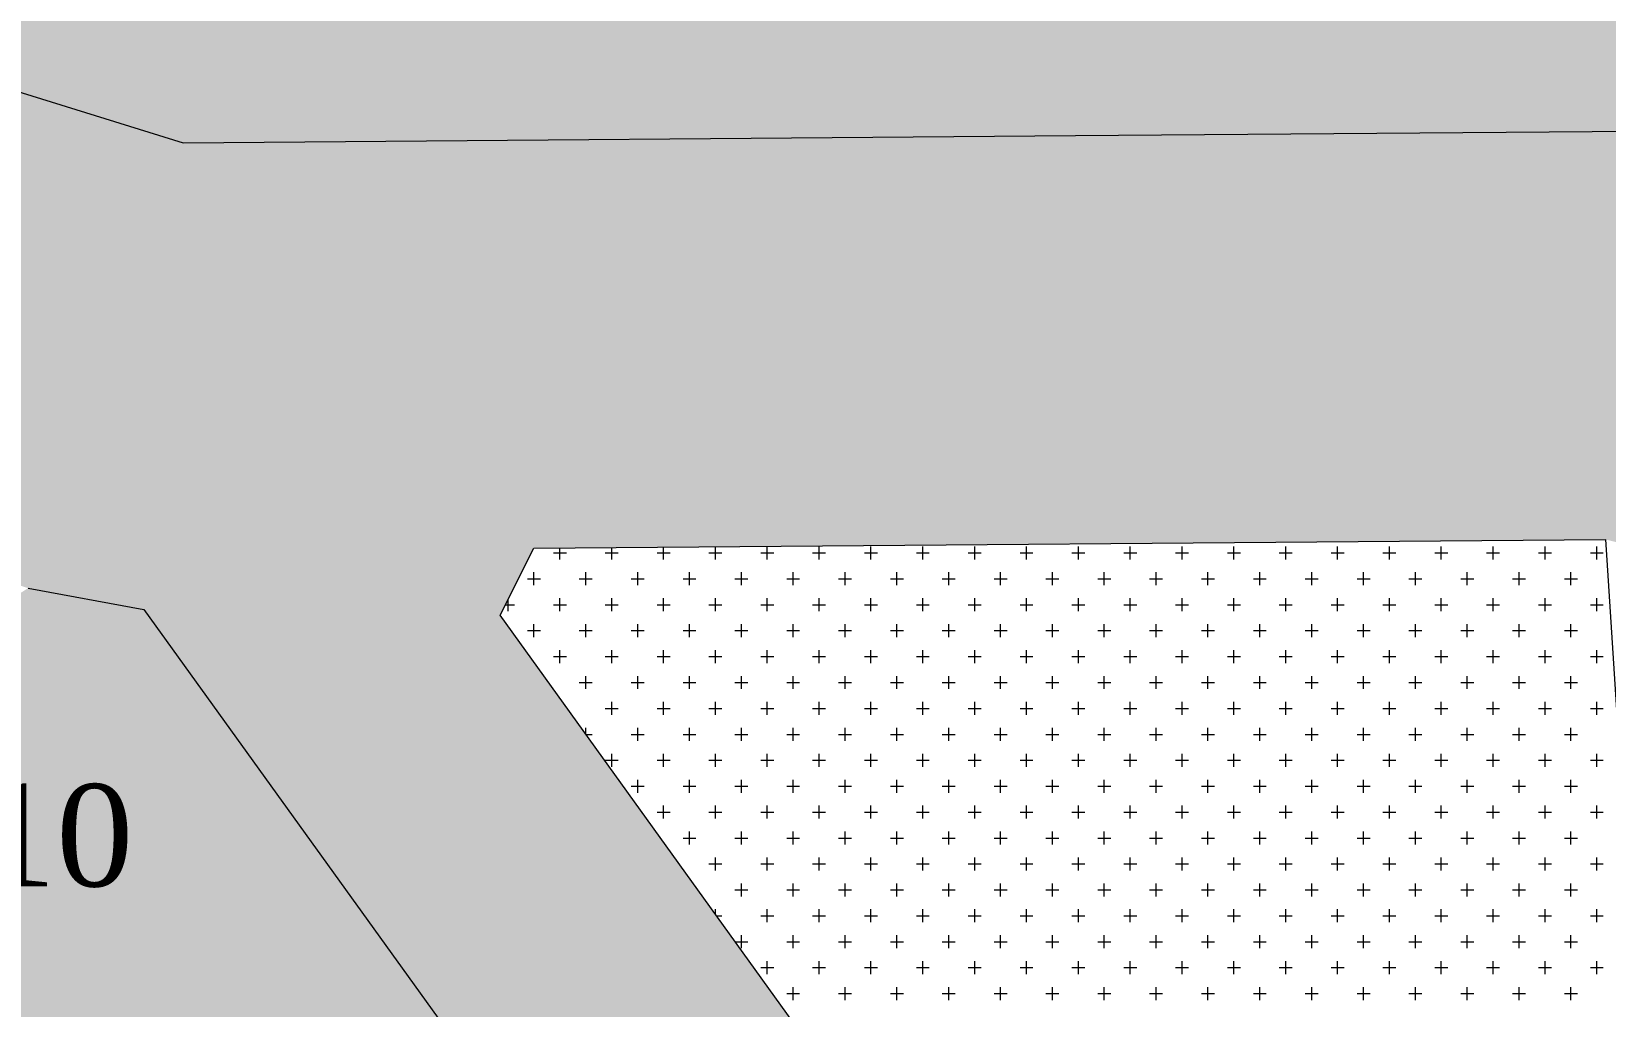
# Model space of a CAD drawing. Header units: metres. Extents: x 476631 to 477421, y 4483749 to 4484052.
# Drawn here: x 476742.04 to 476780.6, y 4483883.27 to 4483907.16 of the extents above; entities that cross this region are included whole.
import ezdxf

# ---------------------------------------------------------------- set-up
doc = ezdxf.new("R2010")
doc.units = ezdxf.units.M
for name, color, linetype, lineweight in [('M2', 1, 'Continuous', 25), ('PL_PARK', 97, 'Continuous', 0), ('serbest', 10, 'Continuous', 0), ('TK_PARSEL', 1, 'Continuous', 0), ('ZC_7', 18, 'Continuous', 0)]:
    doc.layers.add(name, color=color, linetype=linetype, lineweight=lineweight)
doc.styles.get("Standard").update_dxf_attribs({"font": 'TimesNewRoman.ttf'})

msp = doc.modelspace()

# ---------------------------------------------------------------- hatches: boundary and pattern name
at = {"layer": 'M2', "true_color": 0x636466}
h = msp.add_hatch(color=251, dxfattribs=at)
h.dxf.hatch_style = 1
h.paths.add_polyline_path([(476826.943, 4483948.275), (476821.144, 4483944.341), (476815.345, 4483940.406), (476811.611, 4483940.096), (476791.883, 4483938.469), (476786.427, 4483938.018), (476782.372, 4483905.077), (476781.322, 4483904.72), (476745.753, 4483904.431), (476724.876, 4483910.91), (476711.153, 4483932.352), (476710.736, 4483954.862), (476701.228, 4483951.17), (476655.414, 4483928.887), (476648.948, 4483936.862), (476711.375, 4483967.226), (476769.727, 4483946.673), (476785.605, 4483947.984), (476797.892, 4483948.999), (476811.902, 4483950.154), (476820.854, 4483956.228), (476831.978, 4483964.725), (476841.526, 4483972.036, -0.000619), (476841.506, 4483972.021), (476851.118, 4483979.381), (476855.176, 4483982.488), (476865.312, 4483977.654)])
h = msp.add_hatch(color=251, dxfattribs=at)
h.dxf.hatch_style = 1
h.paths.add_polyline_path([(476711.153, 4483932.352), (476710.736, 4483954.862), (476701.228, 4483951.17), (476701.228, 4483951.17), (476701.247, 4483929.279), (476709.463, 4483916.445), (476718.424, 4483902.443), (476733.06, 4483897.901), (476733.298, 4483896.21), (476741.956, 4483893.523), (476744.796, 4483892.998), (476745.753, 4483904.431), (476724.876, 4483910.91)])
h = msp.add_hatch(color=251, dxfattribs=at)
h.dxf.hatch_style = 1
h.paths.add_polyline_path([(476753.518, 4483892.861), (476754.349, 4483894.5), (476780.597, 4483894.714), (476780.597, 4483894.715), (476792.327, 4483891.685), (476803.536, 4483888.789), (476804.566, 4483888.784), (476804.037, 4483898.987), (476804.011, 4483901.585), (476789.473, 4483904.787), (476781.323, 4483904.721), (476781.322, 4483904.72), (476745.753, 4483904.431), (476744.796, 4483892.998), (476767.855, 4483860.964), (476775.985, 4483861.648)])
at = {"layer": 'serbest'}
h = msp.add_hatch(color=14, dxfattribs=at)
h.dxf.hatch_style = 1
h.paths.add_polyline_path([(476744.796, 4483892.998), (476741.956, 4483893.523), (476731.704, 4483886.786), (476741.614, 4483871.759), (476754.153, 4483879.999)])
at = {"layer": 'TK_PARSEL', "true_color": 0x136734}
h = msp.add_hatch(color=116, dxfattribs=at)
h.dxf.hatch_style = 1
h.paths.add_polyline_path([(476786.427, 4483938.018), (476768.42, 4483936.531), (476712.586, 4483956.197), (476710.736, 4483954.862), (476711.153, 4483932.352), (476724.876, 4483910.91), (476745.753, 4483904.431), (476767.613, 4483904.609), (476781.322, 4483904.72), (476782.372, 4483905.077)])

# ---------------------------------------------------------------- linework, layer by layer
at = {"layer": 'PL_PARK', "color": 3}
for p, q in [((476753.518, 4483892.861), (476754.349, 4483894.5)), ((476754.349, 4483894.5), (476780.596, 4483894.714)), ((476780.596, 4483894.714), (476782.801, 4483860.501)), ((476780.596, 4483894.714), (476780.596, 4483894.714)), ((476775.985, 4483861.648), (476753.518, 4483892.861))]:
    msp.add_line(p, q, dxfattribs=at)
at = {"layer": 'PL_PARK', "color": 3, "linetype": 'Continuous'}
for p, q in [((476754.984, 4483894.226), (476754.984, 4483894.505)), ((476756.254, 4483894.226), (476756.254, 4483894.516)), ((476757.524, 4483894.226), (476757.524, 4483894.526)), ((476758.794, 4483894.226), (476758.794, 4483894.536)), ((476760.064, 4483894.226), (476760.064, 4483894.544)), ((476761.334, 4483894.226), (476761.334, 4483894.544)), ((476762.604, 4483894.226), (476762.604, 4483894.544)), ((476763.874, 4483894.226), (476763.874, 4483894.544)), ((476765.144, 4483894.226), (476765.144, 4483894.544)), ((476766.414, 4483894.226), (476766.414, 4483894.544)), ((476767.684, 4483894.226), (476767.684, 4483894.544)), ((476768.954, 4483894.226), (476768.954, 4483894.544)), ((476770.224, 4483894.226), (476770.224, 4483894.544)), ((476771.494, 4483894.226), (476771.494, 4483894.544)), ((476772.764, 4483894.226), (476772.764, 4483894.544)), ((476774.034, 4483894.226), (476774.034, 4483894.544)), ((476775.304, 4483894.226), (476775.304, 4483894.544)), ((476776.574, 4483894.226), (476776.574, 4483894.544)), ((476777.844, 4483894.226), (476777.844, 4483894.544)), ((476779.114, 4483894.226), (476779.114, 4483894.544)), ((476780.384, 4483894.226), (476780.384, 4483894.544)), ((476754.825, 4483894.385), (476755.142, 4483894.385)), ((476756.095, 4483894.385), (476756.412, 4483894.385)), ((476757.365, 4483894.385), (476757.682, 4483894.385)), ((476758.635, 4483894.385), (476758.952, 4483894.385)), ((476759.905, 4483894.385), (476760.222, 4483894.385)), ((476761.175, 4483894.385), (476761.492, 4483894.385)), ((476762.445, 4483894.385), (476762.762, 4483894.385)), ((476763.715, 4483894.385), (476764.032, 4483894.385)), ((476764.985, 4483894.385), (476765.302, 4483894.385)), ((476766.255, 4483894.385), (476766.572, 4483894.385)), ((476767.525, 4483894.385), (476767.842, 4483894.385)), ((476768.795, 4483894.385), (476769.112, 4483894.385)), ((476770.065, 4483894.385), (476770.382, 4483894.385)), ((476771.335, 4483894.385), (476771.652, 4483894.385)), ((476772.605, 4483894.385), (476772.922, 4483894.385)), ((476773.875, 4483894.385), (476774.192, 4483894.385)), ((476775.145, 4483894.385), (476775.462, 4483894.385)), ((476776.415, 4483894.385), (476776.732, 4483894.385)), ((476777.685, 4483894.385), (476778.002, 4483894.385)), ((476778.955, 4483894.385), (476779.272, 4483894.385)), ((476780.225, 4483894.385), (476780.542, 4483894.385)), ((476754.19, 4483893.75), (476754.507, 4483893.75)), ((476754.349, 4483893.591), (476754.349, 4483893.909)), ((476755.46, 4483893.75), (476755.777, 4483893.75)), ((476755.619, 4483893.591), (476755.619, 4483893.909)), ((476756.73, 4483893.75), (476757.047, 4483893.75)), ((476756.889, 4483893.591), (476756.889, 4483893.909)), ((476758, 4483893.75), (476758.317, 4483893.75)), ((476758.159, 4483893.591), (476758.159, 4483893.909)), ((476759.27, 4483893.75), (476759.587, 4483893.75)), ((476759.429, 4483893.591), (476759.429, 4483893.909)), ((476760.54, 4483893.75), (476760.857, 4483893.75)), ((476760.699, 4483893.591), (476760.699, 4483893.909)), ((476761.81, 4483893.75), (476762.127, 4483893.75)), ((476761.969, 4483893.591), (476761.969, 4483893.909)), ((476763.08, 4483893.75), (476763.397, 4483893.75)), ((476763.239, 4483893.591), (476763.239, 4483893.909)), ((476764.35, 4483893.75), (476764.667, 4483893.75)), ((476764.509, 4483893.591), (476764.509, 4483893.909)), ((476765.62, 4483893.75), (476765.937, 4483893.75)), ((476765.779, 4483893.591), (476765.779, 4483893.909)), ((476766.89, 4483893.75), (476767.208, 4483893.75)), ((476767.049, 4483893.591), (476767.049, 4483893.909)), ((476768.16, 4483893.75), (476768.477, 4483893.75)), ((476768.319, 4483893.591), (476768.319, 4483893.909)), ((476769.43, 4483893.75), (476769.747, 4483893.75)), ((476769.589, 4483893.591), (476769.589, 4483893.909)), ((476770.7, 4483893.75), (476771.018, 4483893.75)), ((476770.859, 4483893.591), (476770.859, 4483893.909)), ((476771.97, 4483893.75), (476772.287, 4483893.75)), ((476772.129, 4483893.591), (476772.129, 4483893.909)), ((476773.24, 4483893.75), (476773.558, 4483893.75)), ((476773.399, 4483893.591), (476773.399, 4483893.909)), ((476774.51, 4483893.75), (476774.828, 4483893.75)), ((476774.669, 4483893.591), (476774.669, 4483893.909)), ((476775.78, 4483893.75), (476776.098, 4483893.75)), ((476775.939, 4483893.591), (476775.939, 4483893.909)), ((476777.05, 4483893.75), (476777.368, 4483893.75)), ((476777.209, 4483893.591), (476777.209, 4483893.909)), ((476778.32, 4483893.75), (476778.638, 4483893.75)), ((476778.479, 4483893.591), (476778.479, 4483893.909)), ((476779.59, 4483893.75), (476779.908, 4483893.75)), ((476779.749, 4483893.591), (476779.749, 4483893.909)), ((476753.647, 4483893.115), (476753.873, 4483893.115)), ((476753.714, 4483892.956), (476753.714, 4483893.247)), ((476754.825, 4483893.115), (476755.142, 4483893.115)), ((476754.984, 4483892.956), (476754.984, 4483893.274)), ((476756.095, 4483893.115), (476756.412, 4483893.115)), ((476756.254, 4483892.956), (476756.254, 4483893.274)), ((476757.365, 4483893.115), (476757.682, 4483893.115)), ((476757.524, 4483892.956), (476757.524, 4483893.274)), ((476758.635, 4483893.115), (476758.952, 4483893.115)), ((476758.794, 4483892.956), (476758.794, 4483893.274)), ((476759.905, 4483893.115), (476760.222, 4483893.115)), ((476760.064, 4483892.956), (476760.064, 4483893.274)), ((476761.175, 4483893.115), (476761.492, 4483893.115)), ((476761.334, 4483892.956), (476761.334, 4483893.274)), ((476762.445, 4483893.115), (476762.762, 4483893.115)), ((476762.604, 4483892.956), (476762.604, 4483893.274)), ((476763.715, 4483893.115), (476764.032, 4483893.115)), ((476763.874, 4483892.956), (476763.874, 4483893.274)), ((476764.985, 4483893.115), (476765.302, 4483893.115)), ((476765.144, 4483892.956), (476765.144, 4483893.274)), ((476766.255, 4483893.115), (476766.572, 4483893.115)), ((476766.414, 4483892.956), (476766.414, 4483893.274)), ((476767.525, 4483893.115), (476767.842, 4483893.115)), ((476767.684, 4483892.956), (476767.684, 4483893.274)), ((476768.795, 4483893.115), (476769.112, 4483893.115)), ((476768.954, 4483892.956), (476768.954, 4483893.274)), ((476770.065, 4483893.115), (476770.382, 4483893.115)), ((476770.224, 4483892.956), (476770.224, 4483893.274)), ((476771.335, 4483893.115), (476771.652, 4483893.115)), ((476771.494, 4483892.956), (476771.494, 4483893.274)), ((476772.605, 4483893.115), (476772.922, 4483893.115)), ((476772.764, 4483892.956), (476772.764, 4483893.274)), ((476773.875, 4483893.115), (476774.192, 4483893.115)), ((476774.034, 4483892.956), (476774.034, 4483893.274)), ((476775.145, 4483893.115), (476775.462, 4483893.115)), ((476775.304, 4483892.956), (476775.304, 4483893.274)), ((476776.415, 4483893.115), (476776.732, 4483893.115)), ((476776.574, 4483892.956), (476776.574, 4483893.274)), ((476777.685, 4483893.115), (476778.002, 4483893.115)), ((476777.844, 4483892.956), (476777.844, 4483893.274)), ((476778.955, 4483893.115), (476779.272, 4483893.115)), ((476779.114, 4483892.956), (476779.114, 4483893.274)), ((476780.225, 4483893.115), (476780.542, 4483893.115)), ((476780.384, 4483892.956), (476780.384, 4483893.274)), ((476754.349, 4483892.321), (476754.349, 4483892.639)), ((476755.619, 4483892.321), (476755.619, 4483892.639)), ((476756.889, 4483892.321), (476756.889, 4483892.639)), ((476758.159, 4483892.321), (476758.159, 4483892.639)), ((476759.429, 4483892.321), (476759.429, 4483892.639)), ((476760.699, 4483892.321), (476760.699, 4483892.639)), ((476761.969, 4483892.321), (476761.969, 4483892.639)), ((476763.239, 4483892.321), (476763.239, 4483892.639)), ((476764.509, 4483892.321), (476764.509, 4483892.639)), ((476765.779, 4483892.321), (476765.779, 4483892.639)), ((476767.049, 4483892.321), (476767.049, 4483892.639)), ((476768.319, 4483892.321), (476768.319, 4483892.639)), ((476769.589, 4483892.321), (476769.589, 4483892.639)), ((476770.859, 4483892.321), (476770.859, 4483892.639)), ((476772.129, 4483892.321), (476772.129, 4483892.639)), ((476773.399, 4483892.321), (476773.399, 4483892.639)), ((476774.669, 4483892.321), (476774.669, 4483892.639)), ((476775.939, 4483892.321), (476775.939, 4483892.639)), ((476777.209, 4483892.321), (476777.209, 4483892.639)), ((476778.479, 4483892.321), (476778.479, 4483892.639)), ((476779.749, 4483892.321), (476779.749, 4483892.639)), ((476754.19, 4483892.48), (476754.507, 4483892.48)), ((476755.46, 4483892.48), (476755.777, 4483892.48)), ((476756.73, 4483892.48), (476757.047, 4483892.48)), ((476758, 4483892.48), (476758.317, 4483892.48)), ((476759.27, 4483892.48), (476759.587, 4483892.48)), ((476760.54, 4483892.48), (476760.857, 4483892.48)), ((476761.81, 4483892.48), (476762.127, 4483892.48)), ((476763.08, 4483892.48), (476763.397, 4483892.48)), ((476764.35, 4483892.48), (476764.667, 4483892.48)), ((476765.62, 4483892.48), (476765.937, 4483892.48)), ((476766.89, 4483892.48), (476767.208, 4483892.48)), ((476768.16, 4483892.48), (476768.477, 4483892.48)), ((476769.43, 4483892.48), (476769.747, 4483892.48)), ((476770.7, 4483892.48), (476771.018, 4483892.48)), ((476771.97, 4483892.48), (476772.287, 4483892.48)), ((476773.24, 4483892.48), (476773.558, 4483892.48)), ((476774.51, 4483892.48), (476774.828, 4483892.48)), ((476775.78, 4483892.48), (476776.098, 4483892.48)), ((476777.05, 4483892.48), (476777.368, 4483892.48)), ((476778.32, 4483892.48), (476778.638, 4483892.48)), ((476779.59, 4483892.48), (476779.908, 4483892.48)), ((476754.825, 4483891.845), (476755.142, 4483891.845)), ((476754.984, 4483891.686), (476754.984, 4483892.004)), ((476756.095, 4483891.845), (476756.412, 4483891.845)), ((476756.254, 4483891.686), (476756.254, 4483892.004)), ((476757.365, 4483891.845), (476757.682, 4483891.845)), ((476757.524, 4483891.686), (476757.524, 4483892.004)), ((476758.635, 4483891.845), (476758.952, 4483891.845)), ((476758.794, 4483891.686), (476758.794, 4483892.004)), ((476759.905, 4483891.845), (476760.222, 4483891.845)), ((476760.064, 4483891.686), (476760.064, 4483892.004)), ((476761.175, 4483891.845), (476761.492, 4483891.845)), ((476761.334, 4483891.686), (476761.334, 4483892.004)), ((476762.445, 4483891.845), (476762.762, 4483891.845)), ((476762.604, 4483891.686), (476762.604, 4483892.004)), ((476763.715, 4483891.845), (476764.032, 4483891.845)), ((476763.874, 4483891.686), (476763.874, 4483892.004)), ((476764.985, 4483891.845), (476765.302, 4483891.845)), ((476765.144, 4483891.686), (476765.144, 4483892.004)), ((476766.255, 4483891.845), (476766.572, 4483891.845)), ((476766.414, 4483891.686), (476766.414, 4483892.004)), ((476767.525, 4483891.845), (476767.842, 4483891.845)), ((476767.684, 4483891.686), (476767.684, 4483892.004)), ((476768.795, 4483891.845), (476769.112, 4483891.845)), ((476768.954, 4483891.686), (476768.954, 4483892.004)), ((476770.065, 4483891.845), (476770.382, 4483891.845)), ((476770.224, 4483891.686), (476770.224, 4483892.004)), ((476771.335, 4483891.845), (476771.652, 4483891.845)), ((476771.494, 4483891.686), (476771.494, 4483892.004)), ((476772.605, 4483891.845), (476772.922, 4483891.845)), ((476772.764, 4483891.686), (476772.764, 4483892.004)), ((476773.875, 4483891.845), (476774.192, 4483891.845)), ((476774.034, 4483891.686), (476774.034, 4483892.004)), ((476775.145, 4483891.845), (476775.462, 4483891.845)), ((476775.304, 4483891.686), (476775.304, 4483892.004)), ((476776.415, 4483891.845), (476776.732, 4483891.845)), ((476776.574, 4483891.686), (476776.574, 4483892.004)), ((476777.685, 4483891.845), (476778.002, 4483891.845)), ((476777.844, 4483891.686), (476777.844, 4483892.004)), ((476778.955, 4483891.845), (476779.272, 4483891.845)), ((476779.114, 4483891.686), (476779.114, 4483892.004)), ((476780.225, 4483891.845), (476780.542, 4483891.845)), ((476780.384, 4483891.686), (476780.384, 4483892.004)), ((476755.46, 4483891.21), (476755.777, 4483891.21)), ((476755.619, 4483891.051), (476755.619, 4483891.369)), ((476756.73, 4483891.21), (476757.047, 4483891.21)), ((476756.889, 4483891.051), (476756.889, 4483891.369)), ((476758, 4483891.21), (476758.317, 4483891.21)), ((476758.159, 4483891.051), (476758.159, 4483891.369)), ((476759.27, 4483891.21), (476759.587, 4483891.21)), ((476759.429, 4483891.051), (476759.429, 4483891.369)), ((476760.54, 4483891.21), (476760.857, 4483891.21)), ((476760.699, 4483891.051), (476760.699, 4483891.369)), ((476761.81, 4483891.21), (476762.127, 4483891.21)), ((476761.969, 4483891.051), (476761.969, 4483891.369)), ((476763.08, 4483891.21), (476763.397, 4483891.21)), ((476763.239, 4483891.051), (476763.239, 4483891.369)), ((476764.35, 4483891.21), (476764.667, 4483891.21)), ((476764.509, 4483891.051), (476764.509, 4483891.369)), ((476765.62, 4483891.21), (476765.937, 4483891.21)), ((476765.779, 4483891.051), (476765.779, 4483891.369)), ((476766.89, 4483891.21), (476767.208, 4483891.21)), ((476767.049, 4483891.051), (476767.049, 4483891.369)), ((476768.16, 4483891.21), (476768.477, 4483891.21)), ((476768.319, 4483891.051), (476768.319, 4483891.369)), ((476769.43, 4483891.21), (476769.747, 4483891.21)), ((476769.589, 4483891.051), (476769.589, 4483891.369)), ((476770.7, 4483891.21), (476771.018, 4483891.21)), ((476770.859, 4483891.051), (476770.859, 4483891.369)), ((476771.97, 4483891.21), (476772.287, 4483891.21)), ((476772.129, 4483891.051), (476772.129, 4483891.369)), ((476773.24, 4483891.21), (476773.558, 4483891.21)), ((476773.399, 4483891.051), (476773.399, 4483891.369)), ((476774.51, 4483891.21), (476774.828, 4483891.21)), ((476774.669, 4483891.051), (476774.669, 4483891.369)), ((476775.78, 4483891.21), (476776.098, 4483891.21)), ((476775.939, 4483891.051), (476775.939, 4483891.369)), ((476777.05, 4483891.21), (476777.368, 4483891.21)), ((476777.209, 4483891.051), (476777.209, 4483891.369)), ((476778.32, 4483891.21), (476778.638, 4483891.21)), ((476778.479, 4483891.051), (476778.479, 4483891.369)), ((476779.59, 4483891.21), (476779.908, 4483891.21)), ((476779.749, 4483891.051), (476779.749, 4483891.369)), ((476756.254, 4483890.416), (476756.254, 4483890.734)), ((476757.524, 4483890.416), (476757.524, 4483890.734)), ((476758.794, 4483890.416), (476758.794, 4483890.734)), ((476760.064, 4483890.416), (476760.064, 4483890.734)), ((476761.334, 4483890.416), (476761.334, 4483890.734)), ((476762.604, 4483890.416), (476762.604, 4483890.734)), ((476763.874, 4483890.416), (476763.874, 4483890.734)), ((476765.144, 4483890.416), (476765.144, 4483890.734)), ((476766.414, 4483890.416), (476766.414, 4483890.734)), ((476767.684, 4483890.416), (476767.684, 4483890.734)), ((476768.954, 4483890.416), (476768.954, 4483890.734)), ((476770.224, 4483890.416), (476770.224, 4483890.734)), ((476771.494, 4483890.416), (476771.494, 4483890.734)), ((476772.764, 4483890.416), (476772.764, 4483890.734)), ((476774.034, 4483890.416), (476774.034, 4483890.734)), ((476775.304, 4483890.416), (476775.304, 4483890.734)), ((476776.574, 4483890.416), (476776.574, 4483890.734)), ((476777.844, 4483890.416), (476777.844, 4483890.734)), ((476779.114, 4483890.416), (476779.114, 4483890.734)), ((476780.384, 4483890.416), (476780.384, 4483890.734)), ((476756.095, 4483890.575), (476756.412, 4483890.575)), ((476757.365, 4483890.575), (476757.682, 4483890.575)), ((476758.635, 4483890.575), (476758.952, 4483890.575)), ((476759.905, 4483890.575), (476760.222, 4483890.575)), ((476761.175, 4483890.575), (476761.492, 4483890.575)), ((476762.445, 4483890.575), (476762.762, 4483890.575)), ((476763.715, 4483890.575), (476764.032, 4483890.575)), ((476764.985, 4483890.575), (476765.302, 4483890.575)), ((476766.255, 4483890.575), (476766.572, 4483890.575)), ((476767.525, 4483890.575), (476767.842, 4483890.575)), ((476768.795, 4483890.575), (476769.112, 4483890.575)), ((476770.065, 4483890.575), (476770.382, 4483890.575)), ((476771.335, 4483890.575), (476771.652, 4483890.575)), ((476772.605, 4483890.575), (476772.922, 4483890.575)), ((476773.875, 4483890.575), (476774.192, 4483890.575)), ((476775.145, 4483890.575), (476775.462, 4483890.575)), ((476776.415, 4483890.575), (476776.732, 4483890.575)), ((476777.685, 4483890.575), (476778.002, 4483890.575)), ((476778.955, 4483890.575), (476779.272, 4483890.575)), ((476780.225, 4483890.575), (476780.542, 4483890.575)), ((476755.619, 4483889.942), (476755.619, 4483890.099)), ((476755.62, 4483889.94), (476755.777, 4483889.94)), ((476756.73, 4483889.94), (476757.047, 4483889.94)), ((476756.889, 4483889.781), (476756.889, 4483890.099)), ((476758, 4483889.94), (476758.317, 4483889.94)), ((476758.159, 4483889.781), (476758.159, 4483890.099)), ((476759.27, 4483889.94), (476759.587, 4483889.94)), ((476759.429, 4483889.781), (476759.429, 4483890.099)), ((476760.54, 4483889.94), (476760.857, 4483889.94)), ((476760.699, 4483889.781), (476760.699, 4483890.099)), ((476761.81, 4483889.94), (476762.127, 4483889.94)), ((476761.969, 4483889.781), (476761.969, 4483890.099)), ((476763.08, 4483889.94), (476763.397, 4483889.94)), ((476763.239, 4483889.781), (476763.239, 4483890.099)), ((476764.35, 4483889.94), (476764.667, 4483889.94)), ((476764.509, 4483889.781), (476764.509, 4483890.099)), ((476765.62, 4483889.94), (476765.937, 4483889.94)), ((476765.779, 4483889.781), (476765.779, 4483890.099)), ((476766.89, 4483889.94), (476767.208, 4483889.94)), ((476767.049, 4483889.781), (476767.049, 4483890.099)), ((476768.16, 4483889.94), (476768.477, 4483889.94)), ((476768.319, 4483889.781), (476768.319, 4483890.099)), ((476769.43, 4483889.94), (476769.747, 4483889.94)), ((476769.589, 4483889.781), (476769.589, 4483890.099)), ((476770.7, 4483889.94), (476771.018, 4483889.94)), ((476770.859, 4483889.781), (476770.859, 4483890.099)), ((476771.97, 4483889.94), (476772.287, 4483889.94)), ((476772.129, 4483889.781), (476772.129, 4483890.099)), ((476773.24, 4483889.94), (476773.558, 4483889.94)), ((476773.399, 4483889.781), (476773.399, 4483890.099)), ((476774.51, 4483889.94), (476774.828, 4483889.94)), ((476774.669, 4483889.781), (476774.669, 4483890.099)), ((476775.78, 4483889.94), (476776.098, 4483889.94)), ((476775.939, 4483889.781), (476775.939, 4483890.099)), ((476777.05, 4483889.94), (476777.368, 4483889.94)), ((476777.209, 4483889.781), (476777.209, 4483890.099)), ((476778.32, 4483889.94), (476778.638, 4483889.94)), ((476778.479, 4483889.781), (476778.479, 4483890.099)), ((476779.59, 4483889.94), (476779.908, 4483889.94)), ((476779.749, 4483889.781), (476779.749, 4483890.099)), ((476756.095, 4483889.305), (476756.412, 4483889.305)), ((476756.254, 4483889.146), (476756.254, 4483889.464)), ((476757.365, 4483889.305), (476757.682, 4483889.305)), ((476757.524, 4483889.146), (476757.524, 4483889.464)), ((476758.635, 4483889.305), (476758.952, 4483889.305)), ((476758.794, 4483889.146), (476758.794, 4483889.464)), ((476759.905, 4483889.305), (476760.222, 4483889.305)), ((476760.064, 4483889.146), (476760.064, 4483889.464)), ((476761.175, 4483889.305), (476761.492, 4483889.305)), ((476761.334, 4483889.146), (476761.334, 4483889.464)), ((476762.445, 4483889.305), (476762.762, 4483889.305)), ((476762.604, 4483889.146), (476762.604, 4483889.464)), ((476763.715, 4483889.305), (476764.032, 4483889.305)), ((476763.874, 4483889.146), (476763.874, 4483889.464)), ((476764.985, 4483889.305), (476765.302, 4483889.305)), ((476765.144, 4483889.146), (476765.144, 4483889.464)), ((476766.255, 4483889.305), (476766.572, 4483889.305)), ((476766.414, 4483889.146), (476766.414, 4483889.464)), ((476767.525, 4483889.305), (476767.842, 4483889.305)), ((476767.684, 4483889.146), (476767.684, 4483889.464)), ((476768.795, 4483889.305), (476769.112, 4483889.305)), ((476768.954, 4483889.146), (476768.954, 4483889.464)), ((476770.065, 4483889.305), (476770.382, 4483889.305)), ((476770.224, 4483889.146), (476770.224, 4483889.464)), ((476771.335, 4483889.305), (476771.652, 4483889.305)), ((476771.494, 4483889.146), (476771.494, 4483889.464)), ((476772.605, 4483889.305), (476772.922, 4483889.305)), ((476772.764, 4483889.146), (476772.764, 4483889.464)), ((476773.875, 4483889.305), (476774.192, 4483889.305)), ((476774.034, 4483889.146), (476774.034, 4483889.464)), ((476775.145, 4483889.305), (476775.462, 4483889.305)), ((476775.304, 4483889.146), (476775.304, 4483889.464)), ((476776.415, 4483889.305), (476776.732, 4483889.305)), ((476776.574, 4483889.146), (476776.574, 4483889.464)), ((476777.685, 4483889.305), (476778.002, 4483889.305)), ((476777.844, 4483889.146), (476777.844, 4483889.464)), ((476778.955, 4483889.305), (476779.272, 4483889.305)), ((476779.114, 4483889.146), (476779.114, 4483889.464)), ((476780.225, 4483889.305), (476780.542, 4483889.305)), ((476780.384, 4483889.146), (476780.384, 4483889.464)), ((476756.889, 4483888.511), (476756.889, 4483888.829)), ((476758.159, 4483888.511), (476758.159, 4483888.829)), ((476759.429, 4483888.511), (476759.429, 4483888.829)), ((476760.699, 4483888.511), (476760.699, 4483888.829)), ((476761.969, 4483888.511), (476761.969, 4483888.829)), ((476763.239, 4483888.511), (476763.239, 4483888.829)), ((476764.509, 4483888.511), (476764.509, 4483888.829)), ((476765.779, 4483888.511), (476765.779, 4483888.829)), ((476767.049, 4483888.511), (476767.049, 4483888.829)), ((476768.319, 4483888.511), (476768.319, 4483888.829)), ((476769.589, 4483888.511), (476769.589, 4483888.829)), ((476770.859, 4483888.511), (476770.859, 4483888.829)), ((476772.129, 4483888.511), (476772.129, 4483888.829)), ((476773.399, 4483888.511), (476773.399, 4483888.829)), ((476774.669, 4483888.511), (476774.669, 4483888.829)), ((476775.939, 4483888.511), (476775.939, 4483888.829)), ((476777.209, 4483888.511), (476777.209, 4483888.829)), ((476778.479, 4483888.511), (476778.479, 4483888.829)), ((476779.749, 4483888.511), (476779.749, 4483888.829)), ((476756.73, 4483888.67), (476757.047, 4483888.67)), ((476758, 4483888.67), (476758.317, 4483888.67)), ((476759.27, 4483888.67), (476759.587, 4483888.67)), ((476760.54, 4483888.67), (476760.857, 4483888.67)), ((476761.81, 4483888.67), (476762.127, 4483888.67)), ((476763.08, 4483888.67), (476763.397, 4483888.67)), ((476764.35, 4483888.67), (476764.667, 4483888.67)), ((476765.62, 4483888.67), (476765.937, 4483888.67)), ((476766.89, 4483888.67), (476767.208, 4483888.67)), ((476768.16, 4483888.67), (476768.477, 4483888.67)), ((476769.43, 4483888.67), (476769.747, 4483888.67)), ((476770.7, 4483888.67), (476771.018, 4483888.67)), ((476771.97, 4483888.67), (476772.287, 4483888.67)), ((476773.24, 4483888.67), (476773.558, 4483888.67)), ((476774.51, 4483888.67), (476774.828, 4483888.67)), ((476775.78, 4483888.67), (476776.098, 4483888.67)), ((476777.05, 4483888.67), (476777.368, 4483888.67)), ((476778.32, 4483888.67), (476778.638, 4483888.67)), ((476779.59, 4483888.67), (476779.908, 4483888.67)), ((476757.365, 4483888.035), (476757.682, 4483888.035)), ((476757.524, 4483887.876), (476757.524, 4483888.194)), ((476758.635, 4483888.035), (476758.952, 4483888.035)), ((476758.794, 4483887.876), (476758.794, 4483888.194)), ((476759.905, 4483888.035), (476760.222, 4483888.035)), ((476760.064, 4483887.876), (476760.064, 4483888.194)), ((476761.175, 4483888.035), (476761.492, 4483888.035)), ((476761.334, 4483887.876), (476761.334, 4483888.194)), ((476762.445, 4483888.035), (476762.762, 4483888.035)), ((476762.604, 4483887.876), (476762.604, 4483888.194)), ((476763.715, 4483888.035), (476764.032, 4483888.035)), ((476763.874, 4483887.876), (476763.874, 4483888.194)), ((476764.985, 4483888.035), (476765.302, 4483888.035)), ((476765.144, 4483887.876), (476765.144, 4483888.194)), ((476766.255, 4483888.035), (476766.572, 4483888.035)), ((476766.414, 4483887.876), (476766.414, 4483888.194)), ((476767.525, 4483888.035), (476767.842, 4483888.035)), ((476767.684, 4483887.876), (476767.684, 4483888.194)), ((476768.795, 4483888.035), (476769.112, 4483888.035)), ((476768.954, 4483887.876), (476768.954, 4483888.194)), ((476770.065, 4483888.035), (476770.382, 4483888.035)), ((476770.224, 4483887.876), (476770.224, 4483888.194)), ((476771.335, 4483888.035), (476771.652, 4483888.035)), ((476771.494, 4483887.876), (476771.494, 4483888.194)), ((476772.605, 4483888.035), (476772.922, 4483888.035)), ((476772.764, 4483887.876), (476772.764, 4483888.194)), ((476773.875, 4483888.035), (476774.192, 4483888.035)), ((476774.034, 4483887.876), (476774.034, 4483888.194)), ((476775.145, 4483888.035), (476775.462, 4483888.035)), ((476775.304, 4483887.876), (476775.304, 4483888.194)), ((476776.415, 4483888.035), (476776.732, 4483888.035)), ((476776.574, 4483887.876), (476776.574, 4483888.194)), ((476777.685, 4483888.035), (476778.002, 4483888.035)), ((476777.844, 4483887.876), (476777.844, 4483888.194)), ((476778.955, 4483888.035), (476779.272, 4483888.035)), ((476779.114, 4483887.876), (476779.114, 4483888.194)), ((476780.225, 4483888.035), (476780.542, 4483888.035)), ((476780.384, 4483887.876), (476780.384, 4483888.194)), ((476758.159, 4483887.241), (476758.159, 4483887.559)), ((476759.429, 4483887.241), (476759.429, 4483887.559)), ((476760.699, 4483887.241), (476760.699, 4483887.559)), ((476761.969, 4483887.241), (476761.969, 4483887.559)), ((476763.239, 4483887.241), (476763.239, 4483887.559)), ((476764.509, 4483887.241), (476764.509, 4483887.559)), ((476765.779, 4483887.241), (476765.779, 4483887.559)), ((476767.049, 4483887.241), (476767.049, 4483887.559)), ((476768.319, 4483887.241), (476768.319, 4483887.559)), ((476769.589, 4483887.241), (476769.589, 4483887.559)), ((476770.859, 4483887.241), (476770.859, 4483887.559)), ((476772.129, 4483887.241), (476772.129, 4483887.559)), ((476773.399, 4483887.241), (476773.399, 4483887.559)), ((476774.669, 4483887.241), (476774.669, 4483887.559)), ((476775.939, 4483887.241), (476775.939, 4483887.559)), ((476777.209, 4483887.241), (476777.209, 4483887.559)), ((476778.479, 4483887.241), (476778.479, 4483887.559)), ((476779.749, 4483887.241), (476779.749, 4483887.559)), ((476758, 4483887.4), (476758.317, 4483887.4)), ((476759.27, 4483887.4), (476759.587, 4483887.4)), ((476760.54, 4483887.4), (476760.857, 4483887.4)), ((476761.81, 4483887.4), (476762.127, 4483887.4)), ((476763.08, 4483887.4), (476763.397, 4483887.4)), ((476764.35, 4483887.4), (476764.667, 4483887.4)), ((476765.62, 4483887.4), (476765.937, 4483887.4)), ((476766.89, 4483887.4), (476767.208, 4483887.4)), ((476768.16, 4483887.4), (476768.477, 4483887.4)), ((476769.43, 4483887.4), (476769.747, 4483887.4)), ((476770.7, 4483887.4), (476771.018, 4483887.4)), ((476771.97, 4483887.4), (476772.287, 4483887.4)), ((476773.24, 4483887.4), (476773.558, 4483887.4)), ((476774.51, 4483887.4), (476774.828, 4483887.4)), ((476775.78, 4483887.4), (476776.098, 4483887.4)), ((476777.05, 4483887.4), (476777.368, 4483887.4)), ((476778.32, 4483887.4), (476778.638, 4483887.4)), ((476779.59, 4483887.4), (476779.908, 4483887.4)), ((476758.794, 4483886.606), (476758.794, 4483886.924)), ((476760.064, 4483886.606), (476760.064, 4483886.924)), ((476761.334, 4483886.606), (476761.334, 4483886.924)), ((476762.604, 4483886.606), (476762.604, 4483886.924)), ((476763.874, 4483886.606), (476763.874, 4483886.924)), ((476765.144, 4483886.606), (476765.144, 4483886.924)), ((476766.414, 4483886.606), (476766.414, 4483886.924)), ((476767.684, 4483886.606), (476767.684, 4483886.924)), ((476768.954, 4483886.606), (476768.954, 4483886.924)), ((476770.224, 4483886.606), (476770.224, 4483886.924)), ((476771.494, 4483886.606), (476771.494, 4483886.924)), ((476772.764, 4483886.606), (476772.764, 4483886.924)), ((476774.034, 4483886.606), (476774.034, 4483886.924)), ((476775.304, 4483886.606), (476775.304, 4483886.924)), ((476776.574, 4483886.606), (476776.574, 4483886.924)), ((476777.844, 4483886.606), (476777.844, 4483886.924)), ((476779.114, 4483886.606), (476779.114, 4483886.924)), ((476780.384, 4483886.606), (476780.384, 4483886.924)), ((476758.635, 4483886.765), (476758.952, 4483886.765)), ((476759.905, 4483886.765), (476760.222, 4483886.765)), ((476761.175, 4483886.765), (476761.492, 4483886.765)), ((476762.445, 4483886.765), (476762.762, 4483886.765)), ((476763.715, 4483886.765), (476764.032, 4483886.765)), ((476764.985, 4483886.765), (476765.302, 4483886.765)), ((476766.255, 4483886.765), (476766.572, 4483886.765)), ((476767.525, 4483886.765), (476767.842, 4483886.765)), ((476768.795, 4483886.765), (476769.112, 4483886.765)), ((476770.065, 4483886.765), (476770.382, 4483886.765)), ((476771.335, 4483886.765), (476771.652, 4483886.765)), ((476772.605, 4483886.765), (476772.922, 4483886.765)), ((476773.875, 4483886.765), (476774.192, 4483886.765)), ((476775.145, 4483886.765), (476775.462, 4483886.765)), ((476776.415, 4483886.765), (476776.732, 4483886.765)), ((476777.685, 4483886.765), (476778.002, 4483886.765)), ((476778.955, 4483886.765), (476779.272, 4483886.765)), ((476780.225, 4483886.765), (476780.542, 4483886.765)), ((476759.27, 4483886.13), (476759.587, 4483886.13)), ((476759.429, 4483885.971), (476759.429, 4483886.289)), ((476760.54, 4483886.13), (476760.857, 4483886.13)), ((476760.699, 4483885.971), (476760.699, 4483886.289)), ((476761.81, 4483886.13), (476762.127, 4483886.13)), ((476761.969, 4483885.971), (476761.969, 4483886.289)), ((476763.08, 4483886.13), (476763.397, 4483886.13)), ((476763.239, 4483885.971), (476763.239, 4483886.289)), ((476764.35, 4483886.13), (476764.667, 4483886.13)), ((476764.509, 4483885.971), (476764.509, 4483886.289)), ((476765.62, 4483886.13), (476765.937, 4483886.13)), ((476765.779, 4483885.971), (476765.779, 4483886.289)), ((476766.89, 4483886.13), (476767.208, 4483886.13)), ((476767.049, 4483885.971), (476767.049, 4483886.289)), ((476768.16, 4483886.13), (476768.477, 4483886.13)), ((476768.319, 4483885.971), (476768.319, 4483886.289)), ((476769.43, 4483886.13), (476769.747, 4483886.13)), ((476769.589, 4483885.971), (476769.589, 4483886.289)), ((476770.7, 4483886.13), (476771.018, 4483886.13)), ((476770.859, 4483885.971), (476770.859, 4483886.289)), ((476771.97, 4483886.13), (476772.287, 4483886.13)), ((476772.129, 4483885.971), (476772.129, 4483886.289)), ((476773.24, 4483886.13), (476773.558, 4483886.13)), ((476773.399, 4483885.971), (476773.399, 4483886.289)), ((476774.51, 4483886.13), (476774.828, 4483886.13)), ((476774.669, 4483885.971), (476774.669, 4483886.289)), ((476775.78, 4483886.13), (476776.098, 4483886.13)), ((476775.939, 4483885.971), (476775.939, 4483886.289)), ((476777.05, 4483886.13), (476777.368, 4483886.13)), ((476777.209, 4483885.971), (476777.209, 4483886.289)), ((476778.32, 4483886.13), (476778.638, 4483886.13)), ((476778.479, 4483885.971), (476778.479, 4483886.289)), ((476779.59, 4483886.13), (476779.908, 4483886.13)), ((476779.749, 4483885.971), (476779.749, 4483886.289)), ((476758.794, 4483885.531), (476758.794, 4483885.654)), ((476760.064, 4483885.336), (476760.064, 4483885.654)), ((476761.334, 4483885.336), (476761.334, 4483885.654)), ((476762.604, 4483885.336), (476762.604, 4483885.654)), ((476763.874, 4483885.336), (476763.874, 4483885.654)), ((476765.144, 4483885.336), (476765.144, 4483885.654)), ((476766.414, 4483885.336), (476766.414, 4483885.654)), ((476767.684, 4483885.336), (476767.684, 4483885.654)), ((476768.954, 4483885.336), (476768.954, 4483885.654)), ((476770.224, 4483885.336), (476770.224, 4483885.654)), ((476771.494, 4483885.336), (476771.494, 4483885.654)), ((476772.764, 4483885.336), (476772.764, 4483885.654)), ((476774.034, 4483885.336), (476774.034, 4483885.654)), ((476775.304, 4483885.336), (476775.304, 4483885.654)), ((476776.574, 4483885.336), (476776.574, 4483885.654)), ((476777.844, 4483885.336), (476777.844, 4483885.654)), ((476779.114, 4483885.336), (476779.114, 4483885.654)), ((476780.384, 4483885.336), (476780.384, 4483885.654)), ((476758.82, 4483885.495), (476758.952, 4483885.495)), ((476759.905, 4483885.495), (476760.222, 4483885.495)), ((476761.175, 4483885.495), (476761.492, 4483885.495)), ((476762.445, 4483885.495), (476762.762, 4483885.495)), ((476763.715, 4483885.495), (476764.032, 4483885.495)), ((476764.985, 4483885.495), (476765.302, 4483885.495)), ((476766.255, 4483885.495), (476766.572, 4483885.495)), ((476767.525, 4483885.495), (476767.842, 4483885.495)), ((476768.795, 4483885.495), (476769.112, 4483885.495)), ((476770.065, 4483885.495), (476770.382, 4483885.495)), ((476771.335, 4483885.495), (476771.652, 4483885.495)), ((476772.605, 4483885.495), (476772.922, 4483885.495)), ((476773.875, 4483885.495), (476774.192, 4483885.495)), ((476775.145, 4483885.495), (476775.462, 4483885.495)), ((476776.415, 4483885.495), (476776.732, 4483885.495)), ((476777.685, 4483885.495), (476778.002, 4483885.495)), ((476778.955, 4483885.495), (476779.272, 4483885.495)), ((476780.225, 4483885.495), (476780.542, 4483885.495)), ((476759.277, 4483884.86), (476759.587, 4483884.86)), ((476759.429, 4483884.701), (476759.429, 4483885.019)), ((476760.54, 4483884.86), (476760.857, 4483884.86)), ((476760.699, 4483884.701), (476760.699, 4483885.019)), ((476761.81, 4483884.86), (476762.127, 4483884.86)), ((476761.969, 4483884.701), (476761.969, 4483885.019)), ((476763.08, 4483884.86), (476763.397, 4483884.86)), ((476763.239, 4483884.701), (476763.239, 4483885.019)), ((476764.35, 4483884.86), (476764.667, 4483884.86)), ((476764.509, 4483884.701), (476764.509, 4483885.019)), ((476765.62, 4483884.86), (476765.937, 4483884.86)), ((476765.779, 4483884.701), (476765.779, 4483885.019)), ((476766.89, 4483884.86), (476767.208, 4483884.86)), ((476767.049, 4483884.701), (476767.049, 4483885.019)), ((476768.16, 4483884.86), (476768.477, 4483884.86)), ((476768.319, 4483884.701), (476768.319, 4483885.019)), ((476769.43, 4483884.86), (476769.747, 4483884.86)), ((476769.589, 4483884.701), (476769.589, 4483885.019)), ((476770.7, 4483884.86), (476771.018, 4483884.86)), ((476770.859, 4483884.701), (476770.859, 4483885.019)), ((476771.97, 4483884.86), (476772.287, 4483884.86)), ((476772.129, 4483884.701), (476772.129, 4483885.019)), ((476773.24, 4483884.86), (476773.558, 4483884.86)), ((476773.399, 4483884.701), (476773.399, 4483885.019)), ((476774.51, 4483884.86), (476774.828, 4483884.86)), ((476774.669, 4483884.701), (476774.669, 4483885.019)), ((476775.78, 4483884.86), (476776.098, 4483884.86)), ((476775.939, 4483884.701), (476775.939, 4483885.019)), ((476777.05, 4483884.86), (476777.368, 4483884.86)), ((476777.209, 4483884.701), (476777.209, 4483885.019)), ((476778.32, 4483884.86), (476778.638, 4483884.86)), ((476778.479, 4483884.701), (476778.479, 4483885.019)), ((476779.59, 4483884.86), (476779.908, 4483884.86)), ((476779.749, 4483884.701), (476779.749, 4483885.019)), ((476759.905, 4483884.225), (476760.222, 4483884.225)), ((476760.064, 4483884.066), (476760.064, 4483884.384)), ((476761.175, 4483884.225), (476761.492, 4483884.225)), ((476761.334, 4483884.066), (476761.334, 4483884.384)), ((476762.445, 4483884.225), (476762.762, 4483884.225)), ((476762.604, 4483884.066), (476762.604, 4483884.384)), ((476763.715, 4483884.225), (476764.032, 4483884.225)), ((476763.874, 4483884.066), (476763.874, 4483884.384)), ((476764.985, 4483884.225), (476765.302, 4483884.225)), ((476765.144, 4483884.066), (476765.144, 4483884.384)), ((476766.255, 4483884.225), (476766.572, 4483884.225)), ((476766.414, 4483884.066), (476766.414, 4483884.384)), ((476767.525, 4483884.225), (476767.842, 4483884.225)), ((476767.684, 4483884.066), (476767.684, 4483884.384)), ((476768.795, 4483884.225), (476769.112, 4483884.225)), ((476768.954, 4483884.066), (476768.954, 4483884.384)), ((476770.065, 4483884.225), (476770.382, 4483884.225)), ((476770.224, 4483884.066), (476770.224, 4483884.384)), ((476771.335, 4483884.225), (476771.652, 4483884.225)), ((476771.494, 4483884.066), (476771.494, 4483884.384)), ((476772.605, 4483884.225), (476772.922, 4483884.225)), ((476772.764, 4483884.066), (476772.764, 4483884.384)), ((476773.875, 4483884.225), (476774.192, 4483884.225)), ((476774.034, 4483884.066), (476774.034, 4483884.384)), ((476775.145, 4483884.225), (476775.462, 4483884.225)), ((476775.304, 4483884.066), (476775.304, 4483884.384)), ((476776.415, 4483884.225), (476776.732, 4483884.225)), ((476776.574, 4483884.066), (476776.574, 4483884.384)), ((476777.685, 4483884.225), (476778.002, 4483884.225)), ((476777.844, 4483884.066), (476777.844, 4483884.384)), ((476778.955, 4483884.225), (476779.272, 4483884.225)), ((476779.114, 4483884.066), (476779.114, 4483884.384)), ((476780.225, 4483884.225), (476780.542, 4483884.225)), ((476780.384, 4483884.066), (476780.384, 4483884.384)), ((476760.699, 4483883.431), (476760.699, 4483883.749)), ((476761.969, 4483883.431), (476761.969, 4483883.749)), ((476763.239, 4483883.431), (476763.239, 4483883.749)), ((476764.509, 4483883.431), (476764.509, 4483883.749)), ((476765.779, 4483883.431), (476765.779, 4483883.749)), ((476767.049, 4483883.431), (476767.049, 4483883.749)), ((476768.319, 4483883.431), (476768.319, 4483883.749)), ((476769.589, 4483883.431), (476769.589, 4483883.749)), ((476770.859, 4483883.431), (476770.859, 4483883.749)), ((476772.129, 4483883.431), (476772.129, 4483883.749)), ((476773.399, 4483883.431), (476773.399, 4483883.749)), ((476774.669, 4483883.431), (476774.669, 4483883.749)), ((476775.939, 4483883.431), (476775.939, 4483883.749)), ((476777.209, 4483883.431), (476777.209, 4483883.749)), ((476778.479, 4483883.431), (476778.479, 4483883.749)), ((476779.749, 4483883.431), (476779.749, 4483883.749)), ((476760.54, 4483883.59), (476760.857, 4483883.59)), ((476761.81, 4483883.59), (476762.127, 4483883.59)), ((476763.08, 4483883.59), (476763.397, 4483883.59)), ((476764.35, 4483883.59), (476764.667, 4483883.59)), ((476765.62, 4483883.59), (476765.937, 4483883.59)), ((476766.89, 4483883.59), (476767.208, 4483883.59)), ((476768.16, 4483883.59), (476768.477, 4483883.59)), ((476769.43, 4483883.59), (476769.747, 4483883.59)), ((476770.7, 4483883.59), (476771.018, 4483883.59)), ((476771.97, 4483883.59), (476772.287, 4483883.59)), ((476773.24, 4483883.59), (476773.558, 4483883.59)), ((476774.51, 4483883.59), (476774.828, 4483883.59)), ((476775.78, 4483883.59), (476776.098, 4483883.59)), ((476777.05, 4483883.59), (476777.368, 4483883.59)), ((476778.32, 4483883.59), (476778.638, 4483883.59)), ((476779.59, 4483883.59), (476779.908, 4483883.59))]:
    msp.add_line(p, q, dxfattribs=at)
at = {"layer": 'TK_PARSEL'}
for p, q in [((476741.956, 4483893.523), (476744.796, 4483892.998)), ((476744.796, 4483892.998), (476754.153, 4483879.999))]:
    msp.add_line(p, q, dxfattribs=at)
at = {"layer": 'ZC_7'}
for p, q in [((476724.876, 4483910.91), (476745.753, 4483904.431)), ((476745.753, 4483904.431), (476767.613, 4483904.609)), ((476767.613, 4483904.609), (476781.322, 4483904.72))]:
    msp.add_line(p, q, dxfattribs=at)

# ---------------------------------------------------------------- texts
at = {"layer": 'serbest', "insert": (476740.759, 4483888.716), "char_height": 2.5, "attachment_point": 1}
msp.add_mtext_dynamic_manual_height_columns('10', width=11.84476, gutter_width=12.5, heights=[0], dxfattribs=at)

doc.saveas('drawing.dxf')
